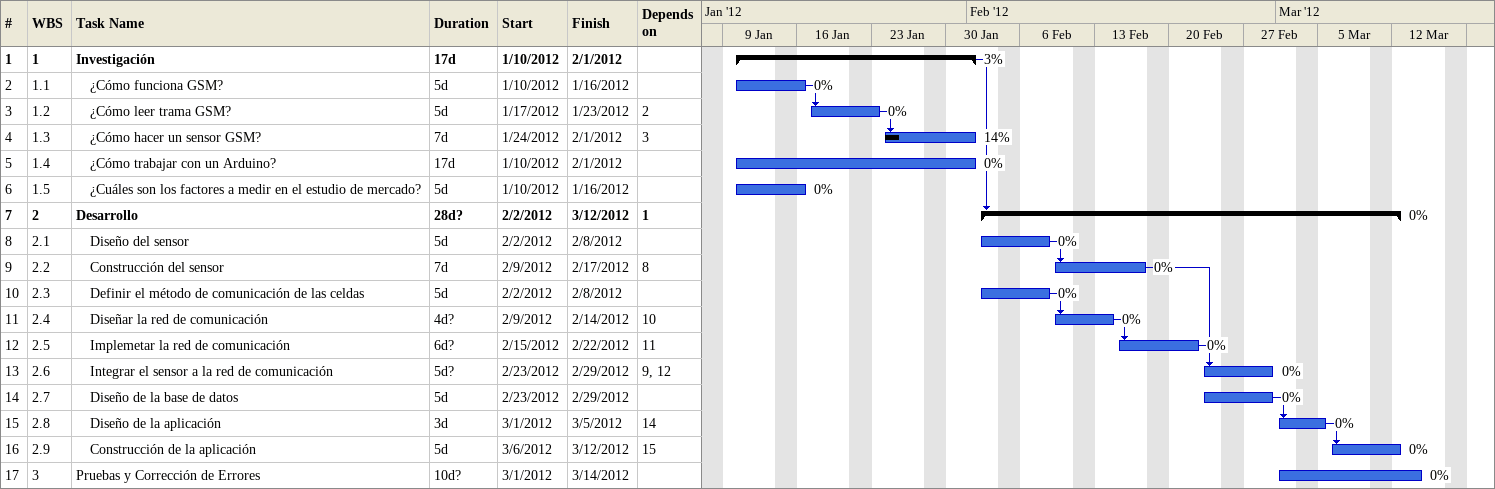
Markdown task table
| ID | WBS | Task | Duration | Start | Finish | Predecessors | % complete |
|---|---|---|---|---|---|---|---|
| 1 | 1 | **Investigación** | 17d | 2012-01-10 | 2012-02-01 |  | 3 |
| 2 | 1.1 | ¿Cómo funciona GSM? | 5d | 2012-01-10 | 2012-01-16 |  | 0 |
| 3 | 1.2 | ¿Cómo leer trama GSM? | 5d | 2012-01-17 | 2012-01-23 | 2 | 0 |
| 4 | 1.3 | ¿Cómo hacer un sensor GSM? | 7d | 2012-01-24 | 2012-02-01 | 3 | 14 |
| 5 | 1.4 | ¿Cómo trabajar con un Arduino? | 17d | 2012-01-10 | 2012-02-01 |  | 0 |
| 6 | 1.5 | ¿Cuáles son los factores a medir en el estudio de mercado? | 5d | 2012-01-10 | 2012-01-16 |  | 0 |
| 7 | 2 | **Desarrollo** | 28d? | 2012-02-02 | 2012-03-12 | 1 | 0 |
| 8 | 2.1 | Diseño del sensor | 5d | 2012-02-02 | 2012-02-08 |  | 0 |
| 9 | 2.2 | Construcción del sensor | 7d | 2012-02-09 | 2012-02-17 | 8 | 0 |
| 10 | 2.3 | Definir el método de comunicación de las celdas | 5d | 2012-02-02 | 2012-02-08 |  | 0 |
| 11 | 2.4 | Diseñar la red de comunicación | 4d? | 2012-02-09 | 2012-02-14 | 10 | 0 |
| 12 | 2.5 | Implemetar la red de comunicación | 6d? | 2012-02-15 | 2012-02-22 | 11 | 0 |
| 13 | 2.6 | Integrar el sensor a la red de comunicación | 5d? | 2012-02-23 | 2012-02-29 | 9, 12 | 0 |
| 14 | 2.7 | Diseño de la base de datos | 5d | 2012-02-23 | 2012-02-29 |  | 0 |
| 15 | 2.8 | Diseño de la aplicación | 3d | 2012-03-01 | 2012-03-05 | 14 | 0 |
| 16 | 2.9 | Construcción de la aplicación | 5d | 2012-03-06 | 2012-03-12 | 15 | 0 |
| 17 | 3 | Pruebas y Corrección de Errores | 10d? | 2012-03-01 | 2012-03-14 |  | 0 |
